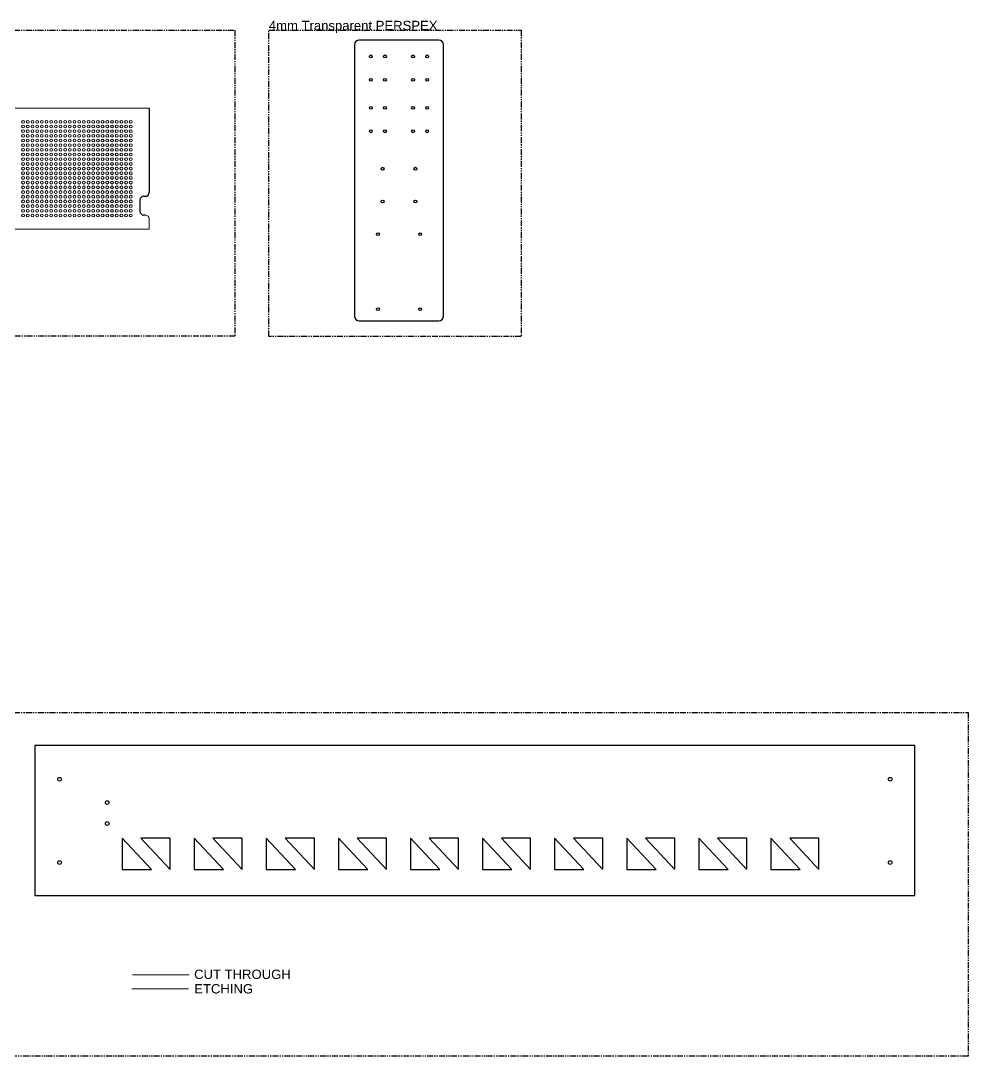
# Model space of a CAD drawing. Header units: millimetres. Extents: x -7 to 2412, y -1919 to -35.
# Drawn here: x 1400 to 2412, y -1919 to -812 of the extents above; entities that cross this region are included whole.
import ezdxf

# ---------------------------------------------------------------- set-up
doc = ezdxf.new("R2010")
doc.units = ezdxf.units.MM
doc.linetypes.add('PHANTOM', pattern=[12.7, 6.35, -1.27, 1.27, -1.27, 1.27, -1.27])
doc.layers.add('Network', color=7, linetype='PHANTOM')
doc.layers.add('Outer Shell', color=10, linetype='Continuous')
doc.styles.get("Standard").update_dxf_attribs({"font": 'arial.ttf'})

# ---------------------------------------------------------------- blocks, each defined once
blk = doc.blocks.new('*U44')
at = {"layer": 'Outer Shell'}
for p, q in [((-51.3, 33.2), (-51.3, 0)), ((-20, 0), (-51.3, 33.2)), ((0, 33.2), (-31.3, 33.2)), ((-31.3, 33.2), (0, 0)), ((0, 0), (0, 33.2)), ((-51.3, 0), (-20, 0))]:
    blk.add_line(p, q, dxfattribs=at)
blk = doc.blocks.new('*U45')
at = {"layer": 'Network', "color": 0, "linetype": 'ByBlock', "lineweight": -2, "transparency": 16777216}
for p in [(569, -284.4), (646, -284.4), (723, -284.4), (800, -284.4), (877, -284.4), (954, -284.4), (1030.9, -284.4), (1107.9, -284.4), (1184.9, -284.4), (1261.9, -284.4)]:
    blk.add_blockref('*U44', p, dxfattribs=at)

msp = doc.modelspace()

# ---------------------------------------------------------------- linework, layer by layer
at = {"layer": 'Network'}
for points in [[(439.8, -822.3), (1628.1, -822.3), (1628.1, -1149.3), (439.8, -1149.3)], [(1664.6, -822.3), (1934.1, -822.3), (1934.1, -1149.4), (1664.6, -1149.4)], [(-4.6, -1551.3), (2411.5, -1551.3), (2411.5, -1918.6), (-4.6, -1918.6)]]:
    msp.add_lwpolyline(points, close=True, dxfattribs=at)
at = {"layer": 'Outer Shell', "linetype": 'Continuous', "lineweight": 15}
for p, q in [((1327.4, -905.5), (1536.9, -905.5)), ((1536.9, -1034.8), (1536.9, -1023.8)), ((1327.4, -1034.8), (1536.9, -1034.8)), ((1579.4, -1831.7), (1518.9, -1831.7))]:
    msp.add_line(p, q, dxfattribs=at)
at = {"layer": 'Outer Shell'}
for p, q in [((1536.9, -905.5), (1536.9, -995.8)), ((1526.9, -1003.8), (1526.9, -1015.8)), ((1530.9, -999.8), (1532.9, -999.8)), ((1532.9, -1019.8), (1530.9, -1019.8)), ((2354.6, -1586.7), (1414.6, -1586.7)), ((1414.6, -1586.7), (1414.6, -1746.7)), ((2354.6, -1746.7), (2354.6, -1586.7)), ((1492, -1647.5), (1492, -1647.5)), ((1492, -1669.9), (1492, -1669.9)), ((1437.1, -1711.6), (1437.1, -1711.6)), ((1437.1, -1711.6), (1437.1, -1711.6)), ((1414.6, -1746.7), (2354.6, -1746.7)), ((1603.2, -1746.7), (2354.6, -1746.7))]:
    msp.add_line(p, q, dxfattribs=at)
at = {"layer": 'Outer Shell', "color": 7, "linetype": 'Continuous', "lineweight": 15}
msp.add_line((1578.8, -1846.5), (1518.3, -1846.5), dxfattribs=at)
at = {"layer": 'Outer Shell'}
for points in [[(1756.1, -837.8), (1756.1, -1127.8)], [(1846.1, -832.8), (1761.1, -832.8)], [(1851.1, -1127.8), (1851.1, -837.8)], [(1761.1, -1132.8), (1846.1, -1132.8)]]:
    msp.add_lwpolyline(points, dxfattribs=at)
for centre in [(1773.6, -850.3), (1788.6, -850.3), (1818.6, -850.3), (1833.6, -850.3), (1773.6, -875.3), (1788.6, -875.3), (1818.6, -875.3), (1833.6, -875.3), (1773.6, -905.3), (1788.6, -905.3), (1818.6, -905.3), (1833.6, -905.3), (1773.6, -930.3), (1788.6, -930.3), (1818.6, -930.3), (1833.6, -930.3), (1786.1, -970.3), (1821.1, -970.3), (1786.1, -1005.3), (1821.1, -1005.3), (1781.1, -1040.3), (1826.1, -1040.3), (1781.1, -1120.3), (1826.1, -1120.3)]:
    msp.add_circle(centre, 1.5, dxfattribs=at)
at = {"layer": 'Outer Shell', "linetype": 'Continuous', "lineweight": 15}
for centre in [(1402.1, -920.2), (1402.1, -925.2), (1402.1, -930.2), (1407.1, -920.2), (1407.1, -925.2), (1407.1, -930.2), (1412.1, -920.2), (1412.1, -925.2), (1412.1, -930.2), (1417.1, -920.2), (1417.1, -925.2), (1417.1, -930.2), (1422.1, -920.2), (1422.1, -925.2), (1422.1, -930.2), (1427.1, -920.2), (1427.1, -925.2), (1427.1, -930.2), (1432.1, -920.2), (1432.1, -925.2), (1432.1, -930.2), (1437.1, -920.2), (1437.1, -925.2), (1437.1, -930.2), (1442.1, -920.2), (1442.1, -925.2), (1442.1, -930.2), (1447.1, -920.2), (1447.1, -925.2), (1447.1, -930.2), (1452.1, -920.2), (1452.1, -925.2), (1452.1, -930.2), (1457.1, -920.2), (1457.1, -925.2), (1457.1, -930.2), (1462.1, -920.2), (1462.1, -925.2), (1462.1, -930.2), (1467.1, -920.2), (1467.1, -925.2), (1467.1, -930.2), (1472.1, -920.2), (1472.1, -925.2), (1472.1, -930.2), (1477.1, -920.2), (1477.1, -925.2), (1477.1, -930.2), (1482.1, -920.2), (1482.1, -925.2), (1482.1, -930.2), (1487.1, -920.2), (1487.1, -925.2), (1487.1, -930.2), (1492.1, -920.2), (1492.1, -925.2), (1492.1, -930.2), (1497.1, -920.2), (1497.1, -925.2), (1497.1, -930.2), (1502.1, -920.2), (1502.1, -925.2), (1502.1, -930.2), (1507.1, -920.2), (1507.1, -925.2), (1507.1, -930.2), (1512.1, -920.2), (1512.1, -925.2), (1512.1, -930.2), (1517.1, -920.2), (1517.1, -925.2), (1517.1, -930.2), (1402.1, -935.2), (1402.1, -940.2), (1407.1, -935.2), (1407.1, -940.2), (1412.1, -935.2), (1412.1, -940.2), (1417.1, -935.2), (1417.1, -940.2), (1422.1, -935.2), (1422.1, -940.2), (1427.1, -935.2), (1427.1, -940.2), (1432.1, -935.2), (1432.1, -940.2), (1437.1, -935.2), (1437.1, -940.2), (1442.1, -935.2), (1442.1, -940.2), (1447.1, -935.2), (1447.1, -940.2), (1452.1, -935.2), (1452.1, -940.2), (1457.1, -935.2), (1457.1, -940.2), (1462.1, -935.2), (1462.1, -940.2), (1467.1, -935.2), (1467.1, -940.2), (1472.1, -935.2), (1472.1, -940.2), (1477.1, -935.2), (1477.1, -940.2), (1482.1, -935.2), (1482.1, -940.2), (1487.1, -935.2), (1487.1, -940.2), (1492.1, -935.2), (1492.1, -940.2), (1497.1, -935.2), (1497.1, -940.2), (1502.1, -935.2), (1502.1, -940.2), (1507.1, -935.2), (1507.1, -940.2), (1512.1, -935.2), (1512.1, -940.2), (1517.1, -935.2), (1517.1, -940.2), (1402.1, -945.2), (1402.1, -950.2), (1407.1, -945.2), (1407.1, -950.2), (1412.1, -945.2), (1412.1, -950.2), (1417.1, -945.2), (1417.1, -950.2), (1422.1, -945.2), (1422.1, -950.2), (1427.1, -945.2), (1427.1, -950.2), (1432.1, -945.2), (1432.1, -950.2), (1437.1, -945.2), (1437.1, -950.2), (1442.1, -945.2), (1442.1, -950.2), (1447.1, -945.2), (1447.1, -950.2), (1452.1, -945.2), (1452.1, -950.2), (1457.1, -945.2), (1457.1, -950.2), (1462.1, -945.2), (1462.1, -950.2), (1467.1, -945.2), (1467.1, -950.2), (1472.1, -945.2), (1472.1, -950.2), (1477.1, -945.2), (1477.1, -950.2), (1482.1, -945.2), (1482.1, -950.2), (1487.1, -945.2), (1487.1, -950.2), (1492.1, -945.2), (1492.1, -950.2), (1497.1, -945.2), (1497.1, -950.2), (1502.1, -945.2), (1502.1, -950.2), (1507.1, -945.2), (1507.1, -950.2), (1512.1, -945.2), (1512.1, -950.2), (1517.1, -945.2), (1517.1, -950.2), (1402.1, -955.2), (1402.1, -960.2), (1407.1, -955.2), (1407.1, -960.2), (1412.1, -955.2), (1412.1, -960.2), (1417.1, -955.2), (1417.1, -960.2), (1422.1, -955.2), (1422.1, -960.2), (1427.1, -955.2), (1427.1, -960.2), (1432.1, -955.2), (1432.1, -960.2), (1437.1, -955.2), (1437.1, -960.2), (1442.1, -955.2), (1442.1, -960.2), (1447.1, -955.2), (1447.1, -960.2), (1452.1, -955.2), (1452.1, -960.2), (1457.1, -955.2), (1457.1, -960.2), (1462.1, -955.2), (1462.1, -960.2), (1467.1, -955.2), (1467.1, -960.2), (1472.1, -955.2), (1472.1, -960.2), (1477.1, -955.2), (1477.1, -960.2), (1482.1, -955.2), (1482.1, -960.2), (1487.1, -955.2), (1487.1, -960.2), (1492.1, -955.2), (1492.1, -960.2), (1497.1, -955.2), (1497.1, -960.2), (1502.1, -955.2), (1502.1, -960.2), (1507.1, -955.2), (1507.1, -960.2), (1512.1, -955.2), (1512.1, -960.2), (1517.1, -955.2), (1517.1, -960.2), (1402.1, -965.2), (1402.1, -970.2), (1407.1, -965.2), (1407.1, -970.2), (1412.1, -965.2), (1412.1, -970.2), (1417.1, -965.2), (1417.1, -970.2), (1422.1, -965.2), (1422.1, -970.2), (1427.1, -965.2), (1427.1, -970.2), (1432.1, -965.2), (1432.1, -970.2), (1437.1, -965.2), (1437.1, -970.2), (1442.1, -965.2), (1442.1, -970.2), (1447.1, -965.2), (1447.1, -970.2), (1452.1, -965.2), (1452.1, -970.2), (1457.1, -965.2), (1457.1, -970.2), (1462.1, -965.2), (1462.1, -970.2), (1467.1, -965.2), (1467.1, -970.2), (1472.1, -965.2), (1472.1, -970.2), (1477.1, -965.2), (1477.1, -970.2), (1482.1, -965.2), (1482.1, -970.2), (1487.1, -965.2), (1487.1, -970.2), (1492.1, -965.2), (1492.1, -970.2), (1497.1, -965.2), (1497.1, -970.2), (1502.1, -965.2), (1502.1, -970.2), (1507.1, -965.2), (1507.1, -970.2), (1512.1, -965.2), (1512.1, -970.2), (1517.1, -965.2), (1517.1, -970.2), (1402.1, -975.2), (1402.1, -980.2), (1402.1, -985.2), (1407.1, -975.2), (1407.1, -980.2), (1407.1, -985.2), (1412.1, -975.2), (1412.1, -980.2), (1412.1, -985.2), (1417.1, -975.2), (1417.1, -980.2), (1417.1, -985.2), (1422.1, -975.2), (1422.1, -980.2), (1422.1, -985.2), (1427.1, -975.2), (1427.1, -980.2), (1427.1, -985.2), (1432.1, -975.2), (1432.1, -980.2), (1432.1, -985.2), (1437.1, -975.2), (1437.1, -980.2), (1437.1, -985.2), (1442.1, -975.2), (1442.1, -980.2), (1442.1, -985.2), (1447.1, -975.2), (1447.1, -980.2), (1447.1, -985.2), (1452.1, -975.2), (1452.1, -980.2), (1452.1, -985.2), (1457.1, -975.2), (1457.1, -980.2), (1457.1, -985.2), (1462.1, -975.2), (1462.1, -980.2), (1462.1, -985.2), (1467.1, -975.2), (1467.1, -980.2), (1467.1, -985.2), (1472.1, -975.2), (1472.1, -980.2), (1472.1, -985.2), (1477.1, -975.2), (1477.1, -980.2), (1477.1, -985.2), (1482.1, -975.2), (1482.1, -980.2), (1482.1, -985.2), (1487.1, -975.2), (1487.1, -980.2), (1487.1, -985.2), (1492.1, -975.2), (1492.1, -980.2), (1492.1, -985.2), (1497.1, -975.2), (1497.1, -980.2), (1497.1, -985.2), (1502.1, -975.2), (1502.1, -980.2), (1502.1, -985.2), (1507.1, -975.2), (1507.1, -980.2), (1507.1, -985.2), (1512.1, -975.2), (1512.1, -980.2), (1512.1, -985.2), (1517.1, -975.2), (1517.1, -980.2), (1517.1, -985.2), (1402.1, -990.2), (1402.1, -995.2), (1407.1, -990.2), (1407.1, -995.2), (1412.1, -990.2), (1412.1, -995.2), (1417.1, -990.2), (1417.1, -995.2), (1422.1, -990.2), (1422.1, -995.2), (1427.1, -990.2), (1427.1, -995.2), (1432.1, -990.2), (1432.1, -995.2), (1437.1, -990.2), (1437.1, -995.2), (1442.1, -990.2), (1442.1, -995.2), (1447.1, -990.2), (1447.1, -995.2), (1452.1, -990.2), (1452.1, -995.2), (1457.1, -990.2), (1457.1, -995.2), (1462.1, -990.2), (1462.1, -995.2), (1467.1, -990.2), (1467.1, -995.2), (1472.1, -990.2), (1472.1, -995.2), (1477.1, -990.2), (1477.1, -995.2), (1482.1, -990.2), (1482.1, -995.2), (1487.1, -990.2), (1487.1, -995.2), (1492.1, -990.2), (1492.1, -995.2), (1497.1, -990.2), (1497.1, -995.2), (1502.1, -990.2), (1502.1, -995.2), (1507.1, -990.2), (1507.1, -995.2), (1512.1, -990.2), (1512.1, -995.2), (1517.1, -990.2), (1517.1, -995.2), (1402.1, -1000.2), (1402.1, -1005.2), (1407.1, -1000.2), (1407.1, -1005.2), (1412.1, -1000.2), (1412.1, -1005.2), (1417.1, -1000.2), (1417.1, -1005.2), (1422.1, -1000.2), (1422.1, -1005.2), (1427.1, -1000.2), (1427.1, -1005.2), (1432.1, -1000.2), (1432.1, -1005.2), (1437.1, -1000.2), (1437.1, -1005.2), (1442.1, -1000.2), (1442.1, -1005.2), (1447.1, -1000.2), (1447.1, -1005.2), (1452.1, -1000.2), (1452.1, -1005.2), (1457.1, -1000.2), (1457.1, -1005.2), (1462.1, -1000.2), (1462.1, -1005.2), (1467.1, -1000.2), (1467.1, -1005.2), (1472.1, -1000.2), (1472.1, -1005.2), (1477.1, -1000.2), (1477.1, -1005.2), (1482.1, -1000.2), (1482.1, -1005.2), (1487.1, -1000.2), (1487.1, -1005.2), (1492.1, -1000.2), (1492.1, -1005.2), (1497.1, -1000.2), (1497.1, -1005.2), (1502.1, -1000.2), (1502.1, -1005.2), (1507.1, -1000.2), (1507.1, -1005.2), (1512.1, -1000.2), (1512.1, -1005.2), (1517.1, -1000.2), (1517.1, -1005.2), (1402.1, -1010.2), (1402.1, -1015.2), (1407.1, -1010.2), (1407.1, -1015.2), (1412.1, -1010.2), (1412.1, -1015.2), (1417.1, -1010.2), (1417.1, -1015.2), (1422.1, -1010.2), (1422.1, -1015.2), (1427.1, -1010.2), (1427.1, -1015.2), (1432.1, -1010.2), (1432.1, -1015.2), (1437.1, -1010.2), (1437.1, -1015.2), (1442.1, -1010.2), (1442.1, -1015.2), (1447.1, -1010.2), (1447.1, -1015.2), (1452.1, -1010.2), (1452.1, -1015.2), (1457.1, -1010.2), (1457.1, -1015.2), (1462.1, -1010.2), (1462.1, -1015.2), (1467.1, -1010.2), (1467.1, -1015.2), (1472.1, -1010.2), (1472.1, -1015.2), (1477.1, -1010.2), (1477.1, -1015.2), (1482.1, -1010.2), (1482.1, -1015.2), (1487.1, -1010.2), (1487.1, -1015.2), (1492.1, -1010.2), (1492.1, -1015.2), (1497.1, -1010.2), (1497.1, -1015.2), (1502.1, -1010.2), (1502.1, -1015.2), (1507.1, -1010.2), (1507.1, -1015.2), (1512.1, -1010.2), (1512.1, -1015.2), (1517.1, -1010.2), (1517.1, -1015.2), (1402.1, -1020.2), (1407.1, -1020.2), (1412.1, -1020.2), (1417.1, -1020.2), (1422.1, -1020.2), (1427.1, -1020.2), (1432.1, -1020.2), (1437.1, -1020.2), (1442.1, -1020.2), (1447.1, -1020.2), (1452.1, -1020.2), (1457.1, -1020.2), (1462.1, -1020.2), (1467.1, -1020.2), (1472.1, -1020.2), (1477.1, -1020.2), (1482.1, -1020.2), (1487.1, -1020.2), (1492.1, -1020.2), (1497.1, -1020.2), (1502.1, -1020.2), (1507.1, -1020.2), (1512.1, -1020.2), (1517.1, -1020.2)]:
    msp.add_circle(centre, 1.5, dxfattribs=at)
at = {"layer": 'Outer Shell', "linetype": 'Continuous'}
for centre in [(1441.1, -1622.6), (2328.1, -1622.6), (1492, -1647.5), (1492, -1669.9), (1441.1, -1711.6), (2328.1, -1711.6)]:
    msp.add_circle(centre, 2, dxfattribs=at)
at = {"layer": 'Outer Shell'}
for centre, radius, start, end in [((1761.1, -837.8), 5, 90, 180), ((1846.1, -837.8), 5, 0, 90), ((1530.9, -1003.8), 4, 90, 180), ((1532.9, -995.8), 4, 270, 0), ((1530.9, -1015.8), 4, 180, 270), ((1761.1, -1127.8), 5, 180, 270), ((1846.1, -1127.8), 5, 270, 0)]:
    msp.add_arc(centre, radius, start, end, dxfattribs=at)
at = {"layer": 'Outer Shell', "lineweight": 15}
msp.add_arc((1532.9, -1023.8), 4, 0, 90, dxfattribs=at)

# ---------------------------------------------------------------- block references
at = {"layer": 'Network'}
msp.add_blockref('*U45', (990.2, -1434.5), dxfattribs=at)

# ---------------------------------------------------------------- texts
for s, p in [('4mm Transparent PERSPEX', (1664.6, -822.3)), ('CUT THROUGH', (1584.8, -1836)), ('ETCHING', (1584.9, -1851.5))]:
    msp.add_text(s, height=10).set_placement(p)

doc.saveas('drawing.dxf')
